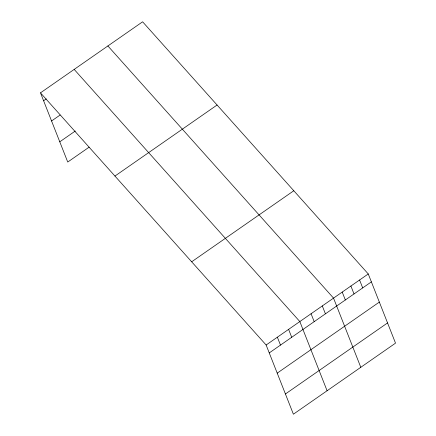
<?xml version="1.0" encoding="UTF-8"?>
<svg xmlns="http://www.w3.org/2000/svg" width="436" height="436" viewBox="0 0 436 436"><rect width="100%" height="100%" fill="white"/><g stroke="black" fill="none" stroke-linecap="round" stroke-linejoin="round"><path stroke-width="0.65" d="M40.483 92.852L142.61 21.8L368.262 273.955L395.517 343.148L293.39 414.2L266.134 345.007L40.483 92.852L67.738 162.045L89.135 147.155M43.595 100.76L46.271 98.896M51.562 120.979L60.119 115.028M59.77 141.82L75.281 131.023M114.946 176.062L217.079 105.011M191.666 261.796L293.799 190.745M266.134 345.007L368.262 273.955M269.246 352.915L371.379 281.863M277.214 373.14L379.347 302.088M285.422 393.975L387.555 322.923M107.888 45.96L333.54 298.115L360.795 367.303M74.185 69.406L299.837 321.561L327.093 390.754M359.586 279.994L362.698 287.902M350.904 286.032L354.016 293.94M342.222 292.076L345.334 299.979M322.308 305.93L325.42 313.833M311.07 313.746L314.187 321.648M288.605 329.376L291.717 337.284M277.367 337.192L280.484 345.099"/></g></svg>
